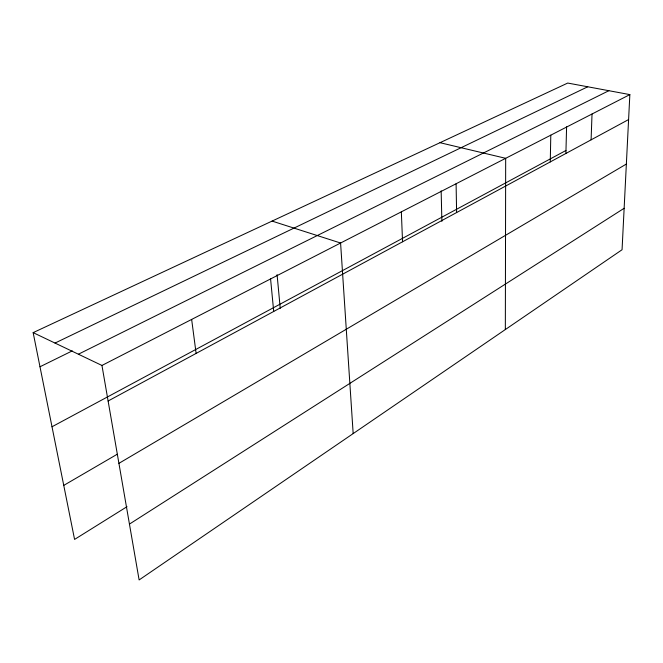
<?xml version="1.0" encoding="UTF-8"?>
<svg xmlns="http://www.w3.org/2000/svg" width="663" height="663" viewBox="0 0 663 663"><rect width="100%" height="100%" fill="white"/><g stroke="black" fill="none" stroke-linecap="round" stroke-linejoin="round"><path stroke-width="0.99" d="M505.339 329.552L505.678 158.316L439.992 142.694M550.265 161.921L550.796 135.161M565.895 153.534L566.592 126.815M591.098 139.843L592.026 114.011M33.15 332.635L567.727 83.057L629.85 94.602L622.06 249.744L139.122 579.943L101.953 365.454L33.15 332.635L74.579 539.425L127.006 506.681M129.442 524.101L624.14 208.281M118.917 463.354L626.361 164.051M63.756 485.391L117.26 454.221M108.11 401.007L628.599 119.564M52.012 426.765L565.978 150.468M101.953 365.454L629.85 94.602M78.391 354.216L608.866 90.698M39.987 366.772L72.284 350.876M55.012 343.069L587.75 86.778M272.079 221.094L340.583 243.014L353.172 433.594M191.648 319.433L196.124 353.42M270.579 278.932L273.711 311.461M277.084 274.639L280.242 308.386M401.339 211.845L402.557 241.796M441.152 190.845L441.881 221.343M456.094 183.75L456.608 212.566"/></g></svg>
